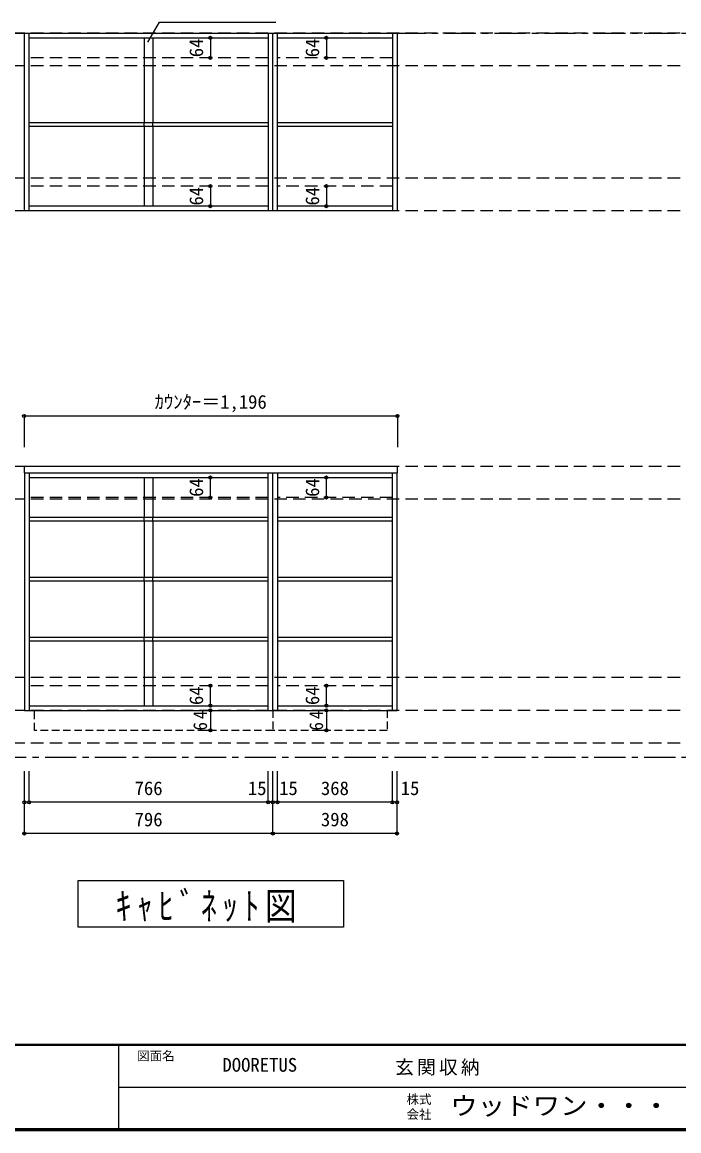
# Model space of a CAD drawing. Units: millimetres at full size, sheet at 1:20; some dimension numbers follow another scale. Extents: x -3893 to 3907, y -2871 to 2783.
# Drawn here: x -302 to 1802, y -2803 to 748 of the extents above; entities that cross this region are included whole.
import ezdxf
from ezdxf.enums import TextEntityAlignment as Align

# ---------------------------------------------------------------- set-up
doc = ezdxf.new("R2010")
doc.units = ezdxf.units.MM
doc.header["$LTSCALE"] = 20
doc.header["$PDMODE"] = 32
doc.header["$PDSIZE"] = 10
for name, pattern in [('CHAIN1', [8, 5, -1, 1, -1]), ('DASHED1', [1.8, 1.2, -0.6]), ('DASHED2', [3, 2, -1])]:
    doc.linetypes.add(name, pattern=pattern)
for name, color, linetype in [('0-1_本体', 2, 'Continuous'), ('0-4_棚', 3, 'Continuous'), ('0-6_桟木', 7, 'Continuous'), ('0-7_', 7, 'Continuous'), ('0-9_', 7, 'DASHED1'), ('0-A_文字', 7, 'Continuous'), ('0-B_寸法', 7, 'Continuous'), ('F-1_枠', 6, 'Continuous'), ('F-A_文字', 7, 'Continuous')]:
    doc.layers.add(name, color=color, linetype=linetype)
doc.styles.add('ＭＳ ゴシック', font='')
doc.styles.get('ＭＳ ゴシック').set_extended_font_data('MS Gothic')

msp = doc.modelspace()

# ---------------------------------------------------------------- linework, layer by layer
at = {"layer": '0-1_本体', "color": 3}
for p, q in [((-294.51, 712.33), (501.49, 712.33)), ((-279.51, 143.33), (-279.51, 712.33)), ((486.49, 712.33), (486.49, 143.33)), ((501.49, 712.33), (899.49, 712.33)), ((516.49, 143.33), (516.49, 712.33)), ((884.49, 712.33), (884.49, 143.33)), ((899.49, 712.33), (899.49, 143.33)), ((-279.51, 697.33), (486.49, 697.33)), ((516.49, 697.33), (884.49, 697.33)), ((486.49, 158.33), (-279.51, 158.33)), ((884.49, 158.33), (516.49, 158.33)), ((-294.51, -695.67), (-294.51, -1456.67)), ((-279.51, -695.67), (-279.51, -1456.67)), ((486.49, -1456.67), (486.49, -695.67)), ((501.49, -1456.67), (501.49, -695.67)), ((516.49, -695.67), (516.49, -1456.67)), ((884.49, -1456.67), (884.49, -695.67)), ((899.49, -1456.67), (899.49, -695.67)), ((-279.51, -710.67), (486.49, -710.67)), ((516.49, -710.67), (884.49, -710.67)), ((-279.51, -1441.67), (486.49, -1441.67)), ((516.49, -1441.67), (884.49, -1441.67)), ((-294.51, -1456.67), (501.49, -1456.67)), ((516.49, -1456.67), (501.49, -1456.67)), ((516.49, -1456.67), (884.49, -1456.67)), ((884.49, -1456.67), (899.49, -1456.67))]:
    msp.add_line(p, q, dxfattribs=at)
for points in [[(501.49, 143.33), (-294.51, 143.33), (-294.51, 712.33)], [(899.49, 143.33), (501.49, 143.33), (501.49, 712.33)]]:
    msp.add_lwpolyline(points, dxfattribs=at)
at = {"layer": '0-4_棚'}
for p, q in [((-279.51, 426.33), (486.49, 426.33)), ((516.49, 426.33), (884.49, 426.33)), ((-279.51, 414.33), (486.49, 414.33)), ((516.49, 414.33), (884.49, 414.33)), ((-295.51, -675.67), (-295.51, -695.67)), ((900.49, -675.67), (-295.51, -675.67)), ((-295.51, -695.67), (900.49, -695.67)), ((900.49, -695.67), (900.49, -675.67)), ((-279.51, -837.69), (486.49, -837.69)), ((-279.51, -849.69), (486.49, -849.69)), ((516.49, -837.69), (884.49, -837.69)), ((516.49, -849.69), (884.49, -849.69)), ((-279.51, -1029.69), (486.49, -1029.69)), ((516.49, -1029.69), (884.49, -1029.69)), ((-279.51, -1041.69), (486.49, -1041.69)), ((516.49, -1041.69), (884.49, -1041.69)), ((-279.51, -1221.69), (486.49, -1221.69)), ((-279.51, -1233.69), (486.49, -1233.69)), ((516.49, -1221.69), (884.49, -1221.69)), ((516.49, -1233.69), (884.49, -1233.69))]:
    msp.add_line(p, q, dxfattribs=at)
at = {"layer": '0-6_桟木', "linetype": 'DASHED2'}
for p, q in [((486.49, 633.33), (-279.51, 633.33)), ((884.49, 633.33), (516.49, 633.33)), ((486.49, 222.33), (-279.51, 222.33)), ((884.49, 222.33), (516.49, 222.33)), ((486.49, -774.67), (-279.51, -774.67)), ((884.49, -774.67), (516.49, -774.67)), ((486.49, -1377.67), (-279.51, -1377.67)), ((884.49, -1377.67), (516.49, -1377.67))]:
    msp.add_line(p, q, dxfattribs=at)
at = {"layer": '0-7_'}
for p, q in [((89.49, 697.33), (89.49, 426.33)), ((117.49, 697.33), (117.49, 426.33)), ((89.49, 414.33), (89.49, 158.33)), ((117.49, 414.33), (117.49, 158.33)), ((89.49, -710.67), (89.49, -837.69)), ((117.49, -710.67), (117.49, -837.69)), ((89.49, -849.69), (89.49, -1029.69)), ((117.49, -849.69), (117.49, -1029.69)), ((89.49, -1041.69), (89.49, -1221.69)), ((117.49, -1041.69), (117.49, -1221.69)), ((89.49, -1233.69), (89.49, -1441.67)), ((117.49, -1233.69), (117.49, -1441.67))]:
    msp.add_line(p, q, dxfattribs=at)
at = {"layer": '0-7_', "linetype": 'DASHED1'}
for p, q in [((89.49, 414.33), (89.49, 426.33)), ((117.49, 414.33), (117.49, 426.33)), ((89.49, -849.69), (89.49, -837.69)), ((117.49, -849.69), (117.49, -837.69)), ((89.49, -1041.69), (89.49, -1029.69)), ((117.49, -1041.69), (117.49, -1029.69)), ((89.49, -1233.69), (89.49, -1221.69)), ((117.49, -1233.69), (117.49, -1221.69))]:
    msp.add_line(p, q, dxfattribs=at)
at = {"layer": '0-9_'}
for p, q in [((-262.51, -1456.67), (501.49, -1456.67)), ((-262.51, -1520.67), (-262.51, -1456.67)), ((501.49, -1456.67), (867.49, -1456.67)), ((867.49, -1456.67), (867.49, -1520.67)), ((867.49, -1520.67), (501.49, -1520.67))]:
    msp.add_line(p, q, dxfattribs=at)
msp.add_lwpolyline([(501.49, -1456.67), (501.49, -1520.67), (-262.51, -1520.67)], dxfattribs=at)
at = {"layer": '0-A_文字'}
for p, q in [((101.48, 683.79), (138.34, 747.63)), ((138.34, 747.63), (511.48, 747.63)), ((-122.51, -2151.17), (-122.51, -2001.17)), ((-122.51, -2001.17), (727.49, -2001.17)), ((727.49, -2001.17), (727.49, -2151.17)), ((727.49, -2151.17), (-122.51, -2151.17))]:
    msp.add_line(p, q, dxfattribs=at)
at = {"layer": '0-A_文字', "linetype": 'CHAIN1'}
for p, q in [((-2788.51, 712.33), (2766.49, 712.33)), ((-2788.51, -1606.67), (2766.49, -1606.67))]:
    msp.add_line(p, q, dxfattribs=at)
at = {"layer": '0-B_寸法', "color": 4, "linetype": 'DASHED2'}
for p, q in [((2766.49, 712.33), (-2788.51, 712.33)), ((2766.49, 607.33), (-2788.51, 607.33)), ((2766.49, 248.33), (-2788.51, 248.33)), ((2766.49, 143.33), (-2788.51, 143.33)), ((2766.49, -675.67), (-2788.51, -675.67)), ((2766.49, -675.67), (-2788.51, -675.67)), ((2766.49, -780.67), (-2788.51, -780.67)), ((2766.49, -1351.67), (-2788.51, -1351.67)), ((2766.49, -1351.67), (-2788.51, -1351.67)), ((2766.49, -1456.67), (-2788.51, -1456.67)), ((2766.49, -1456.67), (-2788.51, -1456.67)), ((2766.49, -1561.67), (-2788.51, -1561.67))]:
    msp.add_line(p, q, dxfattribs=at)
at = {"layer": '0-B_寸法', "color": 4}
for p, q in [((301.31, 697.33), (298.32, 697.33)), ((301.31, 697.33), (301.31, 633.33)), ((673.18, 697.33), (670.2, 697.33)), ((673.18, 697.33), (673.18, 633.33)), ((301.31, 633.33), (298.32, 633.33)), ((673.18, 633.33), (670.2, 633.33)), ((301.31, 222.33), (298.32, 222.33)), ((301.31, 222.33), (301.31, 158.33)), ((673.18, 222.33), (670.2, 222.33)), ((673.18, 222.33), (673.18, 158.33)), ((301.31, 158.33), (298.32, 158.33)), ((673.18, 158.33), (670.2, 158.33)), ((-295.51, -513.67), (900.49, -513.67)), ((-295.51, -513.67), (-295.51, -613.67)), ((900.49, -513.67), (900.49, -613.67)), ((301.31, -710.67), (298.32, -710.67)), ((301.31, -774.67), (301.31, -710.67)), ((673.18, -710.67), (670.2, -710.67)), ((673.18, -774.67), (673.18, -710.67)), ((301.31, -774.67), (298.32, -774.67)), ((673.18, -774.67), (670.2, -774.67)), ((301.31, -1377.67), (298.32, -1377.67)), ((301.31, -1441.67), (301.31, -1377.67)), ((673.18, -1377.67), (670.2, -1377.67)), ((673.18, -1441.67), (673.18, -1377.67)), ((301.31, -1441.67), (298.32, -1441.67)), ((673.18, -1441.67), (670.2, -1441.67)), ((301.31, -1456.67), (272.07, -1456.67)), ((301.31, -1456.67), (301.31, -1520.67)), ((673.18, -1456.67), (643.94, -1456.67)), ((673.18, -1456.67), (673.18, -1520.67)), ((301.31, -1520.67), (272.07, -1520.67)), ((673.18, -1520.67), (643.94, -1520.67)), ((-279.51, -1751.17), (-279.51, -1651.17)), ((486.49, -1751.17), (486.49, -1651.17)), ((501.49, -1851.17), (501.49, -1651.17)), ((516.49, -1751.17), (516.49, -1651.17)), ((884.49, -1751.17), (884.49, -1651.17)), ((899.49, -1851.17), (899.49, -1651.17)), ((501.49, -1751.17), (-294.51, -1751.17)), ((516.49, -1751.17), (501.49, -1751.17)), ((884.49, -1751.17), (516.49, -1751.17)), ((899.49, -1751.17), (884.49, -1751.17)), ((899.49, -1851.17), (501.49, -1851.17))]:
    msp.add_line(p, q, dxfattribs=at)
msp.add_lwpolyline([(501.49, -1851.17), (-294.51, -1851.17), (-294.51, -1651.17)], dxfattribs=at)
at = {"layer": '0-B_寸法'}
for p in [(301.31, 697.33), (673.18, 697.33), (301.31, 633.33), (673.18, 633.33), (301.31, 222.33), (673.18, 222.33), (301.31, 158.33), (673.18, 158.33), (-295.51, -513.67), (900.49, -513.67), (301.31, -710.67), (673.18, -710.67), (301.31, -774.67), (673.18, -774.67), (301.31, -1377.67), (673.18, -1377.67), (301.31, -1441.67), (301.31, -1456.67), (673.18, -1441.67), (673.18, -1456.67), (301.31, -1520.67), (673.18, -1520.67), (-294.51, -1751.17), (-279.51, -1751.17), (486.49, -1751.17), (501.49, -1751.17), (516.49, -1751.17), (884.49, -1751.17), (899.49, -1751.17), (-294.51, -1851.17), (501.49, -1851.17), (899.49, -1851.17)]:
    msp.add_point(p, dxfattribs=at)
at = {"layer": 'F-1_枠'}
for p, q in [((3906.61, -2526.67), (-3893.39, -2526.67)), ((3906.61, -2530), (-3893.39, -2530)), ((6.61, -2530), (6.61, -2796.67)), ((6.61, -2663.33), (3899.95, -2663.34)), ((3906.61, -2796.67), (-3893.39, -2796.67)), ((3906.61, -2800), (-3893.39, -2800)), ((3906.61, -2803.33), (-3893.39, -2803.33))]:
    msp.add_line(p, q, dxfattribs=at)

# ---------------------------------------------------------------- texts
at = {"layer": '0-A_文字', "insert": (-2.51, -2136.17), "char_height": 87.98, "attachment_point": 7, "style": 'ＭＳ ゴシック'}
msp.add_mtext('\\T1.34;\\W0.85;ｷｬﾋﾞﾈｯﾄ図', dxfattribs=at)
at = {"layer": '0-B_寸法', "style": 'ＭＳ ゴシック'}
for p in [(291.31, 635.33), (663.18, 635.33), (291.31, 160.33), (663.18, 160.33), (291.31, -772.67), (663.18, -772.67), (291.31, -1439.67), (663.18, -1439.67)]:
    msp.add_text('64', height=43.99, rotation=90, dxfattribs=at).set_placement(p, align=Align.BOTTOM_LEFT)
for s, p in [('ｶｳﾝﾀｰ＝1,196', (122.49, -503.67)), ('766', (58.49, -1741.17)), ('15', (421.49, -1741.17)), ('15', (521.49, -1741.17)), ('368', (655.49, -1741.17)), ('15', (911.24, -1741.17)), ('796', (58.49, -1841.17)), ('398', (655.49, -1841.17))]:
    msp.add_text(s, height=43.99, dxfattribs=at).set_placement(p, align=Align.BOTTOM_LEFT)
at = {"layer": '0-B_寸法', "char_height": 43.99, "attachment_point": 7, "rotation": 90, "style": 'ＭＳ ゴシック'}
for insert in [(291.31, -1521.17), (663.18, -1521.17)]:
    msp.add_mtext('\\T1.36;\\W0.9;64', dxfattribs=dict(at, insert=insert))
at = {"layer": 'F-A_文字', "style": 'ＭＳ ゴシック'}
for s, height, p in [('図面名', 29.33, (66.61, -2586.67)), ('DOORETUS', 43.99, (339.95, -2627.19)), ('株式', 29.33, (929.94, -2726)), ('会社', 29.33, (929.94, -2774))]:
    msp.add_text(s, height=height, dxfattribs=at).set_placement(p, align=Align.BOTTOM_LEFT)
at = {"layer": 'F-A_文字', "style": 'ＭＳ ゴシック', "width": 1.1}
msp.add_text('ウッドワン・・・', height=58.65, dxfattribs=at).set_placement((1069.94, -2770), align=Align.BOTTOM_LEFT)
at = {"layer": 'F-A_文字', "insert": (893.56, -2626.67), "char_height": 43.99, "attachment_point": 7, "style": 'ＭＳ ゴシック'}
msp.add_mtext('\\T1.17;玄関収納', dxfattribs=at)

doc.saveas('drawing.dxf')
